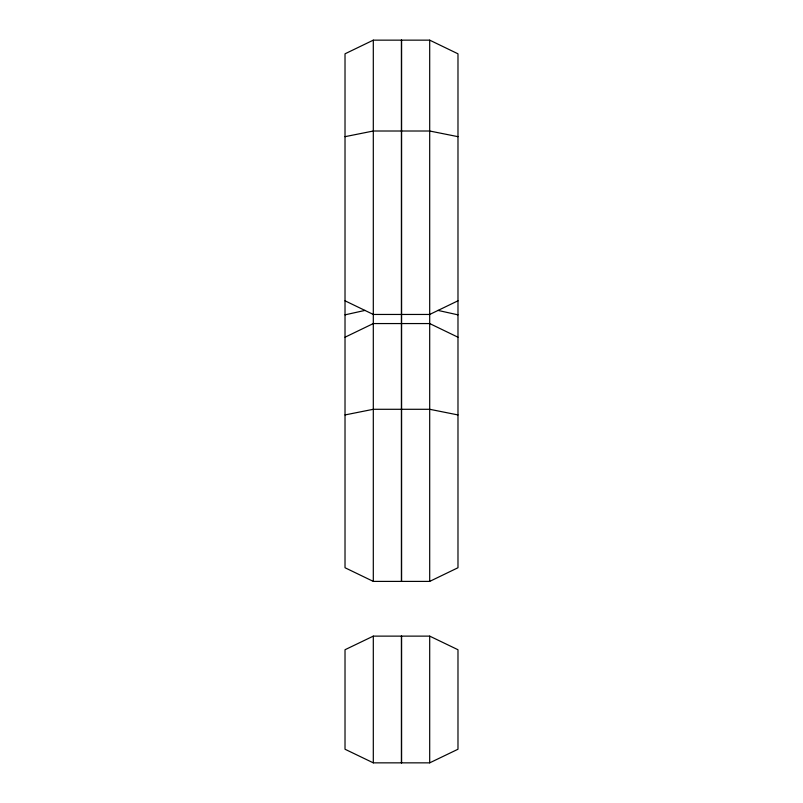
<?xml version="1.0" encoding="UTF-8"?>
<svg xmlns="http://www.w3.org/2000/svg" width="803" height="803" viewBox="0 0 803 803"><rect width="100%" height="100%" fill="white"/><g stroke="black" fill="none" stroke-linecap="round" stroke-linejoin="round"><path stroke-width="1.2" d="M373.305 40.15L345.019 53.811L345.019 567.741L373.305 581.402L429.695 581.402L457.981 567.741L457.981 53.811L429.695 40.15L373.305 40.15L373.305 581.402M345.019 337.22L373.305 323.559L429.695 323.559L457.981 337.22M457.981 300.804L429.695 314.455L373.305 314.455L345.019 300.804M373.305 636.127L345.019 649.737L345.019 749.239L373.305 762.85L429.695 762.85L457.981 749.239L457.981 649.737L429.695 636.127L373.305 636.127L373.305 762.85M345.019 314.846L365.054 310.4M345.019 136.671L373.305 131.009L429.695 131.009L457.981 136.671M345.019 414.94L373.305 409.289L429.695 409.289L457.981 414.94M437.946 310.4L457.981 314.846M429.695 40.15L429.695 581.402M429.695 636.127L429.695 762.85M401.59 40.15L401.59 314.455M401.59 314.816L401.59 581.402M401.59 636.127L401.59 762.85M401.41 40.15L401.41 314.455M401.41 314.816L401.41 581.402M401.41 636.127L401.41 762.85"/></g></svg>
